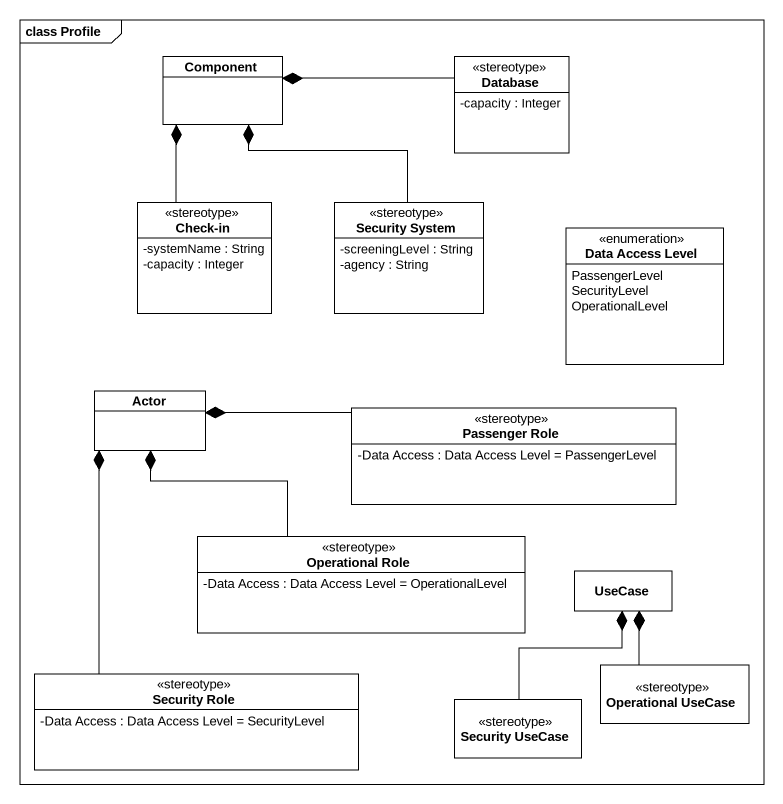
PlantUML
@startuml
mainframe class Profile
hide circle
hide empty members
skinparam classAttributeIconSize 0
class "Component" as Component_
class "Database" as Database_ <<stereotype>> {
  -capacity : Integer
}
class "Check-in" as Check_in <<stereotype>> {
  -systemName : String
  -capacity : Integer
}
class "Security System" as Security_System <<stereotype>> {
  -screeningLevel : String
  -agency : String
}
enum "Data Access Level" as Data_Access_Level {
  PassengerLevel
  SecurityLevel
  OperationalLevel
}
class "Actor" as Actor_
class "Passenger Role" as Passenger_Role <<stereotype>> {
  -Data Access : Data Access Level = PassengerLevel
}
class "Operational Role" as Operational_Role <<stereotype>> {
  -Data Access : Data Access Level = OperationalLevel
}
class "UseCase" as UseCase_
class "Security Role" as Security_Role <<stereotype>> {
  -Data Access : Data Access Level = SecurityLevel
}
class "Security UseCase" as Security_UseCase <<stereotype>>
class "Operational UseCase" as Operational_UseCase <<stereotype>>
Database_ -left-* Component_
Check_in -up-* Component_
Security_System -up-* Component_
Passenger_Role -left-* Actor_
Operational_Role -up-* Actor_
Security_Role -up-* Actor_
Security_UseCase -up-* UseCase_
Operational_UseCase -up-* UseCase_
@enduml
